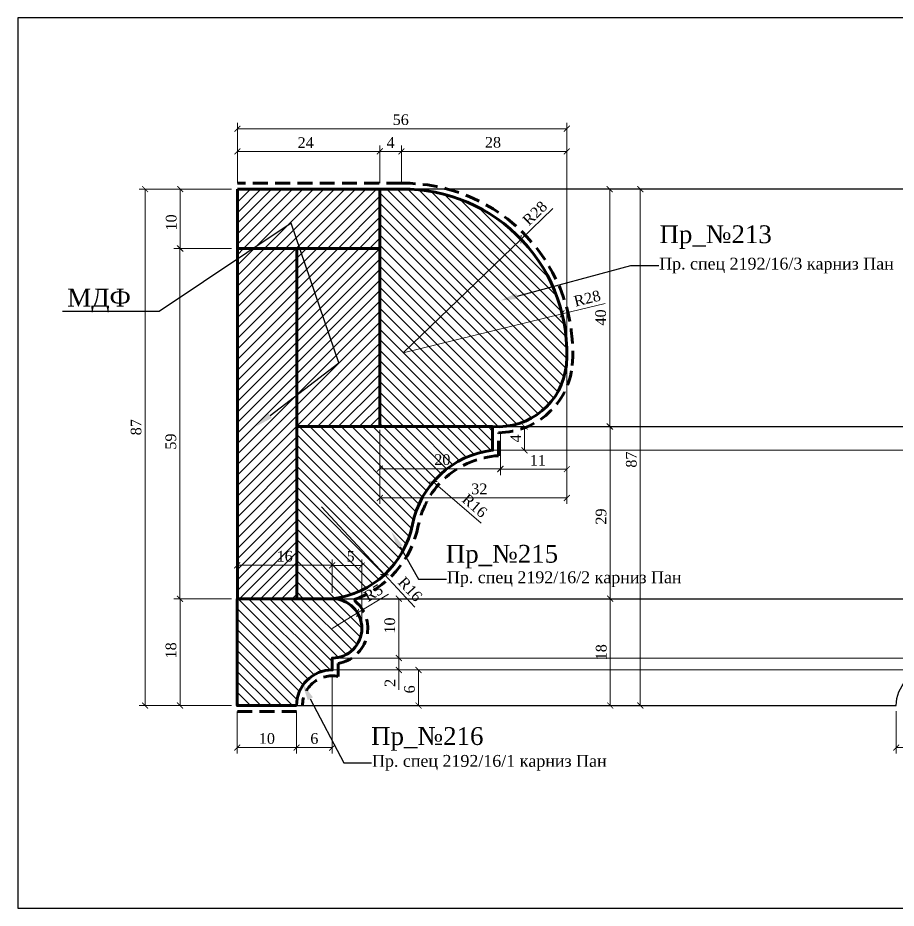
# Model space of a CAD drawing. Header units: millimetres. Extents: x 309027 to 309252, y -96089 to -95939.
# Drawn here: x 309027 to 309175, y -96089.1 to -95939.1 of the extents above; entities that cross this region are included whole.
import ezdxf
from ezdxf import colors
from ezdxf.entities.mleader import LeaderData, LeaderLine
from ezdxf.math import Vec2, Vec3

# ---------------------------------------------------------------- set-up
doc = ezdxf.new("R2010")
doc.units = ezdxf.units.MM
doc.header["$MEASUREMENT"] = 0
doc.linetypes.add('HIDDEN', pattern=[0.375, 0.25, -0.125])
doc.layers.add('Outside panel', color=7, linetype='Continuous', lineweight=18, true_color=0x7f5e57)
doc.layers.add('линия 15', color=7, linetype='Continuous', lineweight=15)
doc.layers.add('линия 50', color=1, linetype='Continuous', lineweight=140)
doc.layers.add('размеры в модели', color=7, linetype='Continuous')
doc.styles.add('ELECT', font='times.ttf')
doc.styles.get("Standard").update_dxf_attribs({"font": 'times.ttf'})
doc.dimstyles.new('M_1', dxfattribs={"dimtxt": 1.8, "dimasz": 1, "dimexe": 1, "dimexo": 1, "dimgap": 0.6, "dimtad": 1, "dimdec": 0, "dimdsep": 46, "dimtxsty": 'Standard', "dimblk": 'ARCHTICK', "dimcen": -5, "dimclrd": 7, "dimclre": 7, "dimclrt": 7, "dimadec": 0, "dimazin": 0, "dimtfac": 1, "dimtdec": 0, "dimtmove": 0, "dimatfit": 3, "dimfxl": 1, "dimtolj": 1, "dimtzin": 0, "dimlwd": 5, "dimlwe": 5, "dimarcsym": 0})
pattern_1 = [(45, (-330.2167, -140.9714), (-0.8838834765, 0.8838834765), [])]

# ---------------------------------------------------------------- blocks, each defined once
blk = doc.blocks.new('_ArchTick')
at = {"color": 0, "linetype": 'ByBlock', "const_width": 0.15}
blk.add_lwpolyline([(-0.5, -0.5), (0.5, 0.5)], dxfattribs=at)
blk = doc.blocks.new('*D29')
at = {"color": 7, "lineweight": 5, "ltscale": 1000, "transparency": 16777216}
for p, q in [((309220.53, -95996.54), (309220.53, -96063.06)), ((309175, -96055.9), (309175, -96063.06)), ((309175, -96062.06), (309220.53, -96062.06))]:
    blk.add_line(p, q, dxfattribs=at)
at = {"layer": 'Defpoints', "color": 0, "ltscale": 1000, "transparency": 16777216}
for p in [(309220.53, -95995.54), (309175, -96054.9), (309220.53, -96062.06)]:
    blk.add_point(p, dxfattribs=at)
at = {"color": 7, "lineweight": 5, "ltscale": 1000, "transparency": 16777216, "rotation": 180}
blk.add_blockref('_ArchTick', (309175, -96062.06), dxfattribs=at)
at = {"color": 7, "lineweight": 5, "ltscale": 1000, "transparency": 16777216}
blk.add_blockref('_ArchTick', (309220.53, -96062.06), dxfattribs=at)
at = {"color": 7, "ltscale": 1000, "transparency": 16777216, "insert": (309197.77, -96060.54), "char_height": 1.8, "attachment_point": 5}
blk.add_mtext('\\A1;46', dxfattribs=at)
blk = doc.blocks.new('*D28')
at = {"layer": 'Defpoints', "color": 0, "ltscale": 1000, "transparency": 16777216}
for p in [(309064.02, -95967.98), (309048.48, -96054.98), (309064.02, -96054.98)]:
    blk.add_point(p, dxfattribs=at)
at = {"layer": 'линия 15', "color": 7, "lineweight": 5, "ltscale": 1000, "transparency": 16777216}
for p, q in [((309063.02, -95967.98), (309047.48, -95967.98)), ((309048.48, -95967.98), (309048.48, -96054.98)), ((309063.02, -96054.98), (309047.48, -96054.98))]:
    blk.add_line(p, q, dxfattribs=at)
for p, rotation in [((309048.48, -95967.98), 90), ((309048.48, -96054.98), 270)]:
    blk.add_blockref('_ArchTick', p, dxfattribs=dict(at, rotation=rotation))
at = {"layer": 'линия 15', "color": 7, "ltscale": 1000, "transparency": 16777216, "insert": (309046.96, -96008.09), "char_height": 1.8, "attachment_point": 5, "rotation": 90}
blk.add_mtext('\\A1;87', dxfattribs=at)
blk = doc.blocks.new('*D27')
at = {"layer": 'Defpoints', "color": 0, "ltscale": 1000, "transparency": 16777216}
for p in [(309088.02, -95967.98), (309074.03, -96054.98), (309131.9, -96054.98)]:
    blk.add_point(p, dxfattribs=at)
at = {"layer": 'линия 15', "color": 7, "lineweight": 5, "ltscale": 1000, "transparency": 16777216}
for p, q in [((309089.02, -95967.98), (309132.9, -95967.98)), ((309131.9, -95967.98), (309131.9, -96054.98)), ((309075.03, -96054.98), (309132.9, -96054.98))]:
    blk.add_line(p, q, dxfattribs=at)
for p, rotation in [((309131.9, -95967.98), 90), ((309131.9, -96054.98), 270)]:
    blk.add_blockref('_ArchTick', p, dxfattribs=dict(at, rotation=rotation))
at = {"layer": 'линия 15', "color": 7, "ltscale": 1000, "transparency": 16777216, "insert": (309130.39, -96013.54), "char_height": 1.8, "attachment_point": 5, "rotation": 90}
blk.add_mtext('\\A1;87', dxfattribs=at)
blk = doc.blocks.new('*D26')
at = {"layer": 'Defpoints', "color": 0, "ltscale": 1000, "transparency": 16777216}
for p in [(309119.52, -95957.81), (309064.02, -95967.98), (309119.52, -95995.54)]:
    blk.add_point(p, dxfattribs=at)
at = {"layer": 'линия 15', "color": 7, "lineweight": 5, "ltscale": 1000, "transparency": 16777216}
for p, q in [((309064.02, -95966.98), (309064.02, -95956.81)), ((309064.02, -95957.81), (309119.52, -95957.81)), ((309119.52, -95994.54), (309119.52, -95956.81))]:
    blk.add_line(p, q, dxfattribs=at)
at = {"layer": 'линия 15', "color": 7, "lineweight": 5, "ltscale": 1000, "transparency": 16777216, "rotation": 180}
blk.add_blockref('_ArchTick', (309064.02, -95957.81), dxfattribs=at)
at = {"layer": 'линия 15', "color": 7, "lineweight": 5, "ltscale": 1000, "transparency": 16777216}
blk.add_blockref('_ArchTick', (309119.52, -95957.81), dxfattribs=at)
at = {"layer": 'линия 15', "color": 7, "ltscale": 1000, "transparency": 16777216, "insert": (309091.54, -95956.29), "char_height": 1.8, "attachment_point": 5}
blk.add_mtext('\\A1;56', dxfattribs=at)
blk = doc.blocks.new('*D25')
at = {"layer": 'Defpoints', "color": 0, "ltscale": 1000, "transparency": 16777216}
for p in [(309088.02, -95967.98), (309107.02, -96007.98), (309126.74, -96007.98)]:
    blk.add_point(p, dxfattribs=at)
at = {"layer": 'размеры в модели', "color": 7, "lineweight": 5, "ltscale": 1000, "transparency": 16777216}
for p, q in [((309089.02, -95967.98), (309127.74, -95967.98)), ((309126.74, -95967.98), (309126.74, -96007.98)), ((309108.02, -96007.98), (309127.74, -96007.98))]:
    blk.add_line(p, q, dxfattribs=at)
for p, rotation in [((309126.74, -95967.98), 90), ((309126.74, -96007.98), 270)]:
    blk.add_blockref('_ArchTick', p, dxfattribs=dict(at, rotation=rotation))
at = {"layer": 'размеры в модели', "color": 7, "ltscale": 1000, "transparency": 16777216, "insert": (309125.23, -95989.6), "char_height": 1.8, "attachment_point": 5, "rotation": 90}
blk.add_mtext('\\A1;40', dxfattribs=at)
blk = doc.blocks.new('*D24')
at = {"layer": 'Defpoints', "color": 0, "ltscale": 1000, "transparency": 16777216}
for p in [(309080.02, -96036.98), (309074.03, -96054.98), (309126.83, -96054.98)]:
    blk.add_point(p, dxfattribs=at)
at = {"layer": 'размеры в модели', "color": 7, "lineweight": 5, "ltscale": 1000, "transparency": 16777216}
for p, q in [((309081.02, -96036.98), (309127.83, -96036.98)), ((309126.83, -96036.98), (309126.83, -96054.98)), ((309075.03, -96054.98), (309127.83, -96054.98))]:
    blk.add_line(p, q, dxfattribs=at)
for p, rotation in [((309126.83, -96036.98), 90), ((309126.83, -96054.98), 270)]:
    blk.add_blockref('_ArchTick', p, dxfattribs=dict(at, rotation=rotation))
at = {"layer": 'размеры в модели', "color": 7, "ltscale": 1000, "transparency": 16777216, "insert": (309125.32, -96046), "char_height": 1.8, "attachment_point": 5, "rotation": 90}
blk.add_mtext('\\A1;18', dxfattribs=at)
blk = doc.blocks.new('*D23')
at = {"layer": 'Defpoints', "color": 0, "ltscale": 1000, "transparency": 16777216}
for p in [(309107.02, -96007.98), (309080.02, -96036.98), (309126.81, -96036.98)]:
    blk.add_point(p, dxfattribs=at)
at = {"layer": 'размеры в модели', "color": 7, "lineweight": 5, "ltscale": 1000, "transparency": 16777216}
for p, q in [((309108.02, -96007.98), (309127.81, -96007.98)), ((309126.81, -96007.98), (309126.81, -96036.98)), ((309081.02, -96036.98), (309127.81, -96036.98))]:
    blk.add_line(p, q, dxfattribs=at)
for p, rotation in [((309126.81, -96007.98), 90), ((309126.81, -96036.98), 270)]:
    blk.add_blockref('_ArchTick', p, dxfattribs=dict(at, rotation=rotation))
at = {"layer": 'размеры в модели', "color": 7, "ltscale": 1000, "transparency": 16777216, "insert": (309125.29, -96023.14), "char_height": 1.8, "attachment_point": 5, "rotation": 90}
blk.add_mtext('\\A1;29', dxfattribs=at)
blk = doc.blocks.new('*D22')
at = {"layer": 'Defpoints', "color": 0, "ltscale": 1000, "transparency": 16777216}
for p in [(309078.2, -96021.48), (309088.81, -96032.93)]:
    blk.add_point(p, dxfattribs=at)
at = {"layer": 'размеры в модели', "color": 7, "lineweight": 5, "ltscale": 1000, "transparency": 16777216}
for p in [(309078.2, -96021.48), (309093.89, -96038.42)]:
    blk.add_line(p, (309088.81, -96032.93), dxfattribs=at)
at = {"layer": 'размеры в модели', "color": 7, "lineweight": 5, "ltscale": 1000, "transparency": 16777216, "rotation": 132.7974018384636}
blk.add_blockref('_ArchTick', (309088.81, -96032.93), dxfattribs=at)
at = {"layer": 'размеры в модели', "color": 7, "ltscale": 1000, "transparency": 16777216, "insert": (309093.14, -96035.38), "char_height": 1.8, "attachment_point": 5, "rotation": 312.7974}
blk.add_mtext('\\A1;R16', dxfattribs=at)
blk = doc.blocks.new('*D21')
at = {"layer": 'Defpoints', "color": 0, "ltscale": 1000, "transparency": 16777216}
for p in [(309097.01, -96017.29), (309108.83, -96027.48)]:
    blk.add_point(p, dxfattribs=at)
at = {"layer": 'размеры в модели', "color": 7, "lineweight": 5, "ltscale": 1000, "transparency": 16777216}
blk.add_line((309105.09, -96024.25), (309097.01, -96017.29), dxfattribs=at)
at = {"layer": 'размеры в модели', "color": 7, "lineweight": 5, "ltscale": 1000, "transparency": 16777216, "rotation": 139.2594518220085}
blk.add_blockref('_ArchTick', (309097.01, -96017.29), dxfattribs=at)
at = {"layer": 'размеры в модели', "color": 7, "ltscale": 1000, "transparency": 16777216, "insert": (309104, -96021.31), "char_height": 1.8, "attachment_point": 5, "rotation": 319.2595}
blk.add_mtext('\\A1;R16', dxfattribs=at)
blk = doc.blocks.new('*D20')
at = {"layer": 'Defpoints', "color": 0, "ltscale": 1000, "transparency": 16777216}
for p in [(309107.02, -96007.98), (309107.02, -96011.98), (309112.4, -96011.98)]:
    blk.add_point(p, dxfattribs=at)
at = {"layer": 'размеры в модели', "color": 7, "lineweight": 5, "ltscale": 1000, "transparency": 16777216}
for p, q in [((309108.02, -96007.98), (309113.4, -96007.98)), ((309112.4, -96007.98), (309112.4, -96011.98)), ((309108.02, -96011.98), (309113.4, -96011.98))]:
    blk.add_line(p, q, dxfattribs=at)
for p, rotation in [((309112.4, -96007.98), 90), ((309112.4, -96011.98), 270)]:
    blk.add_blockref('_ArchTick', p, dxfattribs=dict(at, rotation=rotation))
at = {"layer": 'размеры в модели', "color": 7, "ltscale": 1000, "transparency": 16777216, "insert": (309110.9, -96009.98), "char_height": 1.8, "attachment_point": 5, "rotation": 90}
blk.add_mtext('\\A1;4', dxfattribs=at)
blk = doc.blocks.new('*D19')
at = {"layer": 'Defpoints', "color": 0, "ltscale": 1000, "transparency": 16777216}
for p in [(309084.99, -96031.38), (309079.99, -96036.98), (309084.99, -96041.98)]:
    blk.add_point(p, dxfattribs=at)
at = {"layer": 'размеры в модели', "color": 7, "lineweight": 5, "ltscale": 1000, "transparency": 16777216}
for p, q in [((309079.99, -96035.98), (309079.99, -96030.38)), ((309079.99, -96031.38), (309084.99, -96031.38)), ((309084.99, -96040.98), (309084.99, -96030.38))]:
    blk.add_line(p, q, dxfattribs=at)
at = {"layer": 'размеры в модели', "color": 7, "lineweight": 5, "ltscale": 1000, "transparency": 16777216, "rotation": 180}
blk.add_blockref('_ArchTick', (309079.99, -96031.38), dxfattribs=at)
at = {"layer": 'размеры в модели', "color": 7, "lineweight": 5, "ltscale": 1000, "transparency": 16777216}
blk.add_blockref('_ArchTick', (309084.99, -96031.38), dxfattribs=at)
at = {"layer": 'размеры в модели', "color": 7, "ltscale": 1000, "transparency": 16777216, "insert": (309083.09, -96029.86), "char_height": 1.8, "attachment_point": 5}
blk.add_mtext('\\A1;5', dxfattribs=at)
blk = doc.blocks.new('*D18')
at = {"layer": 'Defpoints', "color": 0, "ltscale": 1000, "transparency": 16777216}
for p in [(309079.99, -96048.98), (309094.54, -96048.98), (309073.99, -96054.98)]:
    blk.add_point(p, dxfattribs=at)
at = {"layer": 'размеры в модели', "color": 7, "lineweight": 5, "ltscale": 1000, "transparency": 16777216}
for p, q in [((309080.99, -96048.98), (309095.54, -96048.98)), ((309094.54, -96054.98), (309094.54, -96048.98)), ((309074.99, -96054.98), (309095.54, -96054.98))]:
    blk.add_line(p, q, dxfattribs=at)
for p, rotation in [((309094.54, -96048.98), 90), ((309094.54, -96054.98), 270)]:
    blk.add_blockref('_ArchTick', p, dxfattribs=dict(at, rotation=rotation))
at = {"layer": 'размеры в модели', "color": 7, "ltscale": 1000, "transparency": 16777216, "insert": (309093.03, -96052.25), "char_height": 1.8, "attachment_point": 5, "rotation": 90}
blk.add_mtext('\\A1;6', dxfattribs=at)
blk = doc.blocks.new('*D17')
at = {"layer": 'Defpoints', "color": 0, "ltscale": 1000, "transparency": 16777216}
for p in [(309079.99, -96036.98), (309091.22, -96036.98), (309079.99, -96046.98)]:
    blk.add_point(p, dxfattribs=at)
at = {"layer": 'размеры в модели', "color": 7, "lineweight": 5, "ltscale": 1000, "transparency": 16777216}
for p, q in [((309080.99, -96036.98), (309092.22, -96036.98)), ((309091.22, -96046.98), (309091.22, -96036.98)), ((309080.99, -96046.98), (309092.22, -96046.98))]:
    blk.add_line(p, q, dxfattribs=at)
for p, rotation in [((309091.22, -96036.98), 90), ((309091.22, -96046.98), 270)]:
    blk.add_blockref('_ArchTick', p, dxfattribs=dict(at, rotation=rotation))
at = {"layer": 'размеры в модели', "color": 7, "ltscale": 1000, "transparency": 16777216, "insert": (309089.7, -96041.5), "char_height": 1.8, "attachment_point": 5, "rotation": 90}
blk.add_mtext('\\A1;10', dxfattribs=at)
blk = doc.blocks.new('*D16')
at = {"layer": 'Defpoints', "color": 0, "ltscale": 1000, "transparency": 16777216}
for p in [(309079.99, -96048.98), (309073.99, -96054.98), (309073.99, -96062.06)]:
    blk.add_point(p, dxfattribs=at)
at = {"layer": 'размеры в модели', "color": 7, "lineweight": 5, "ltscale": 1000, "transparency": 16777216}
for p, q in [((309079.99, -96049.98), (309079.99, -96063.06)), ((309073.99, -96055.98), (309073.99, -96063.06)), ((309079.99, -96062.06), (309073.99, -96062.06))]:
    blk.add_line(p, q, dxfattribs=at)
at = {"layer": 'размеры в модели', "color": 7, "lineweight": 5, "ltscale": 1000, "transparency": 16777216, "rotation": 180}
blk.add_blockref('_ArchTick', (309073.99, -96062.06), dxfattribs=at)
at = {"layer": 'размеры в модели', "color": 7, "lineweight": 5, "ltscale": 1000, "transparency": 16777216}
blk.add_blockref('_ArchTick', (309079.99, -96062.06), dxfattribs=at)
at = {"layer": 'размеры в модели', "color": 7, "ltscale": 1000, "transparency": 16777216, "insert": (309076.99, -96060.54), "char_height": 1.8, "attachment_point": 5}
blk.add_mtext('\\A1;6', dxfattribs=at)
blk = doc.blocks.new('*D15')
at = {"layer": 'Defpoints', "color": 0, "ltscale": 1000, "transparency": 16777216}
for p in [(309079.99, -96046.98), (309079.99, -96048.98), (309091.22, -96048.98)]:
    blk.add_point(p, dxfattribs=at)
at = {"layer": 'размеры в модели', "color": 7, "lineweight": 5, "ltscale": 1000, "transparency": 16777216}
for p, q in [((309080.99, -96046.98), (309092.22, -96046.98)), ((309091.22, -96046.98), (309091.22, -96048.98)), ((309080.99, -96048.98), (309092.22, -96048.98)), ((309091.22, -96048.98), (309091.22, -96052.34))]:
    blk.add_line(p, q, dxfattribs=at)
for p, rotation in [((309091.22, -96046.98), 90), ((309091.22, -96048.98), 270)]:
    blk.add_blockref('_ArchTick', p, dxfattribs=dict(at, rotation=rotation))
at = {"layer": 'размеры в модели', "color": 7, "ltscale": 1000, "transparency": 16777216, "insert": (309089.72, -96051.16), "char_height": 1.8, "attachment_point": 5, "rotation": 90}
blk.add_mtext('\\A1;2', dxfattribs=at)
blk = doc.blocks.new('*D14')
at = {"layer": 'Defpoints', "color": 0, "ltscale": 1000, "transparency": 16777216}
for p in [(309084.27, -96039.38), (309079.99, -96041.98)]:
    blk.add_point(p, dxfattribs=at)
at = {"layer": 'размеры в модели', "color": 7, "lineweight": 5, "ltscale": 1000, "transparency": 16777216}
for p in [(309089.46, -96036.22), (309079.99, -96041.98)]:
    blk.add_line(p, (309084.27, -96039.38), dxfattribs=at)
at = {"layer": 'размеры в модели', "color": 7, "lineweight": 5, "ltscale": 1000, "transparency": 16777216, "rotation": 211.2868733974969}
blk.add_blockref('_ArchTick', (309084.27, -96039.38), dxfattribs=at)
at = {"layer": 'размеры в модели', "color": 7, "ltscale": 1000, "transparency": 16777216, "insert": (309086.93, -96035.99), "char_height": 1.8, "attachment_point": 5, "rotation": 31.2869}
blk.add_mtext('\\A1;R5', dxfattribs=at)
blk = doc.blocks.new('*D13')
at = {"layer": 'Defpoints', "color": 0, "ltscale": 1000, "transparency": 16777216}
for p in [(309063.99, -96031.35), (309063.99, -96036.98), (309079.99, -96036.98)]:
    blk.add_point(p, dxfattribs=at)
at = {"layer": 'размеры в модели', "color": 7, "lineweight": 5, "ltscale": 1000, "transparency": 16777216}
for p, q in [((309063.99, -96035.98), (309063.99, -96030.35)), ((309079.99, -96031.35), (309063.99, -96031.35)), ((309079.99, -96035.98), (309079.99, -96030.35))]:
    blk.add_line(p, q, dxfattribs=at)
at = {"layer": 'размеры в модели', "color": 7, "lineweight": 5, "ltscale": 1000, "transparency": 16777216, "rotation": 180}
blk.add_blockref('_ArchTick', (309063.99, -96031.35), dxfattribs=at)
at = {"layer": 'размеры в модели', "color": 7, "lineweight": 5, "ltscale": 1000, "transparency": 16777216}
blk.add_blockref('_ArchTick', (309079.99, -96031.35), dxfattribs=at)
at = {"layer": 'размеры в модели', "color": 7, "ltscale": 1000, "transparency": 16777216, "insert": (309071.99, -96029.84), "char_height": 1.8, "attachment_point": 5}
blk.add_mtext('\\A1;16', dxfattribs=at)
blk = doc.blocks.new('*D12')
at = {"layer": 'Defpoints', "color": 0, "ltscale": 1000, "transparency": 16777216}
for p in [(309063.99, -96054.98), (309073.99, -96054.98), (309063.99, -96062.06)]:
    blk.add_point(p, dxfattribs=at)
at = {"layer": 'размеры в модели', "color": 7, "lineweight": 5, "ltscale": 1000, "transparency": 16777216}
for p, q in [((309063.99, -96055.98), (309063.99, -96063.06)), ((309073.99, -96055.98), (309073.99, -96063.06)), ((309073.99, -96062.06), (309063.99, -96062.06))]:
    blk.add_line(p, q, dxfattribs=at)
at = {"layer": 'размеры в модели', "color": 7, "lineweight": 5, "ltscale": 1000, "transparency": 16777216, "rotation": 180}
blk.add_blockref('_ArchTick', (309063.99, -96062.06), dxfattribs=at)
at = {"layer": 'размеры в модели', "color": 7, "lineweight": 5, "ltscale": 1000, "transparency": 16777216}
blk.add_blockref('_ArchTick', (309073.99, -96062.06), dxfattribs=at)
at = {"layer": 'размеры в модели', "color": 7, "ltscale": 1000, "transparency": 16777216, "insert": (309068.99, -96060.54), "char_height": 1.8, "attachment_point": 5}
blk.add_mtext('\\A1;10', dxfattribs=at)
blk = doc.blocks.new('*D11')
at = {"layer": 'Defpoints', "color": 0, "ltscale": 1000, "transparency": 16777216}
for p in [(309064.02, -96036.98), (309054.36, -96054.98), (309063.99, -96054.98)]:
    blk.add_point(p, dxfattribs=at)
at = {"layer": 'размеры в модели', "color": 7, "lineweight": 5, "ltscale": 1000, "transparency": 16777216}
for p, q in [((309063.02, -96036.98), (309053.36, -96036.98)), ((309054.36, -96036.98), (309054.36, -96054.98)), ((309062.99, -96054.98), (309053.36, -96054.98))]:
    blk.add_line(p, q, dxfattribs=at)
for p, rotation in [((309054.36, -96036.98), 90), ((309054.36, -96054.98), 270)]:
    blk.add_blockref('_ArchTick', p, dxfattribs=dict(at, rotation=rotation))
at = {"layer": 'размеры в модели', "color": 7, "ltscale": 1000, "transparency": 16777216, "insert": (309052.84, -96045.69), "char_height": 1.8, "attachment_point": 5, "rotation": 90}
blk.add_mtext('\\A1;18', dxfattribs=at)
blk = doc.blocks.new('*D10')
at = {"layer": 'Defpoints', "color": 0, "ltscale": 1000, "transparency": 16777216}
for p in [(309064.02, -95977.98), (309054.34, -96036.98), (309064.02, -96036.98)]:
    blk.add_point(p, dxfattribs=at)
at = {"layer": 'размеры в модели', "color": 7, "lineweight": 5, "ltscale": 1000, "transparency": 16777216}
for p, q in [((309063.02, -95977.98), (309053.34, -95977.98)), ((309054.34, -95977.98), (309054.34, -96036.98)), ((309063.02, -96036.98), (309053.34, -96036.98))]:
    blk.add_line(p, q, dxfattribs=at)
for p, rotation in [((309054.34, -95977.98), 90), ((309054.34, -96036.98), 270)]:
    blk.add_blockref('_ArchTick', p, dxfattribs=dict(at, rotation=rotation))
at = {"layer": 'размеры в модели', "color": 7, "ltscale": 1000, "transparency": 16777216, "insert": (309052.82, -96010.51), "char_height": 1.8, "attachment_point": 5, "rotation": 90}
blk.add_mtext('\\A1;59', dxfattribs=at)
blk = doc.blocks.new('*D9')
at = {"layer": 'Defpoints', "color": 0, "ltscale": 1000, "transparency": 16777216}
for p in [(309064.02, -95967.98), (309054.4, -95977.98), (309064.02, -95977.98)]:
    blk.add_point(p, dxfattribs=at)
at = {"layer": 'размеры в модели', "color": 7, "lineweight": 5, "ltscale": 1000, "transparency": 16777216}
for p, q in [((309063.02, -95967.98), (309053.4, -95967.98)), ((309054.4, -95967.98), (309054.4, -95977.98)), ((309063.02, -95977.98), (309053.4, -95977.98))]:
    blk.add_line(p, q, dxfattribs=at)
for p, rotation in [((309054.4, -95967.98), 90), ((309054.4, -95977.98), 270)]:
    blk.add_blockref('_ArchTick', p, dxfattribs=dict(at, rotation=rotation))
at = {"layer": 'размеры в модели', "color": 7, "ltscale": 1000, "transparency": 16777216, "insert": (309052.88, -95973.59), "char_height": 1.8, "attachment_point": 5, "rotation": 90}
blk.add_mtext('\\A1;10', dxfattribs=at)
blk = doc.blocks.new('*D8')
at = {"layer": 'Defpoints', "color": 0, "ltscale": 1000, "transparency": 16777216}
for p in [(309088.02, -95961.63), (309064.02, -95967.98), (309088.02, -95967.98)]:
    blk.add_point(p, dxfattribs=at)
at = {"layer": 'размеры в модели', "color": 7, "lineweight": 5, "ltscale": 1000, "transparency": 16777216}
for p, q in [((309064.02, -95966.98), (309064.02, -95960.63)), ((309088.02, -95966.98), (309088.02, -95960.63)), ((309064.02, -95961.63), (309088.02, -95961.63))]:
    blk.add_line(p, q, dxfattribs=at)
at = {"layer": 'размеры в модели', "color": 7, "lineweight": 5, "ltscale": 1000, "transparency": 16777216, "rotation": 180}
blk.add_blockref('_ArchTick', (309064.02, -95961.63), dxfattribs=at)
at = {"layer": 'размеры в модели', "color": 7, "lineweight": 5, "ltscale": 1000, "transparency": 16777216}
blk.add_blockref('_ArchTick', (309088.02, -95961.63), dxfattribs=at)
at = {"layer": 'размеры в модели', "color": 7, "ltscale": 1000, "transparency": 16777216, "insert": (309075.53, -95960.13), "char_height": 1.8, "attachment_point": 5}
blk.add_mtext('\\A1;24', dxfattribs=at)
blk = doc.blocks.new('*D7')
at = {"layer": 'Defpoints', "color": 0, "ltscale": 1000, "transparency": 16777216}
for p in [(309119.51, -95961.63), (309091.66, -95966.91), (309119.51, -95996.21)]:
    blk.add_point(p, dxfattribs=at)
at = {"layer": 'размеры в модели', "color": 7, "lineweight": 5, "ltscale": 1000, "transparency": 16777216}
for p, q in [((309091.66, -95965.91), (309091.66, -95960.63)), ((309119.51, -95995.21), (309119.51, -95960.63)), ((309091.66, -95961.63), (309119.51, -95961.63))]:
    blk.add_line(p, q, dxfattribs=at)
at = {"layer": 'размеры в модели', "color": 7, "lineweight": 5, "ltscale": 1000, "transparency": 16777216, "rotation": 180}
blk.add_blockref('_ArchTick', (309091.66, -95961.63), dxfattribs=at)
at = {"layer": 'размеры в модели', "color": 7, "lineweight": 5, "ltscale": 1000, "transparency": 16777216}
blk.add_blockref('_ArchTick', (309119.51, -95961.63), dxfattribs=at)
at = {"layer": 'размеры в модели', "color": 7, "ltscale": 1000, "transparency": 16777216, "insert": (309107.08, -95960.11), "char_height": 1.8, "attachment_point": 5}
blk.add_mtext('\\A1;28', dxfattribs=at)
blk = doc.blocks.new('*D6')
at = {"layer": 'Defpoints', "color": 0, "ltscale": 1000, "transparency": 16777216}
for p in [(309119.52, -95996.02), (309108.33, -96009), (309119.52, -96015.16)]:
    blk.add_point(p, dxfattribs=at)
at = {"layer": 'размеры в модели', "color": 7, "lineweight": 5, "ltscale": 1000, "transparency": 16777216}
for p, q in [((309119.52, -95997.02), (309119.52, -96016.16)), ((309108.33, -96010), (309108.33, -96016.16)), ((309108.33, -96015.16), (309119.52, -96015.16))]:
    blk.add_line(p, q, dxfattribs=at)
at = {"layer": 'размеры в модели', "color": 7, "lineweight": 5, "ltscale": 1000, "transparency": 16777216, "rotation": 180}
blk.add_blockref('_ArchTick', (309108.33, -96015.16), dxfattribs=at)
at = {"layer": 'размеры в модели', "color": 7, "lineweight": 5, "ltscale": 1000, "transparency": 16777216}
blk.add_blockref('_ArchTick', (309119.52, -96015.16), dxfattribs=at)
at = {"layer": 'размеры в модели', "color": 7, "ltscale": 1000, "transparency": 16777216, "insert": (309114.64, -96013.66), "char_height": 1.8, "attachment_point": 5}
blk.add_mtext('\\A1;11', dxfattribs=at)
blk = doc.blocks.new('*D5')
at = {"layer": 'Defpoints', "color": 0, "ltscale": 1000, "transparency": 16777216}
for p in [(309118.73, -95988.99), (309091.96, -95995.54)]:
    blk.add_point(p, dxfattribs=at)
at = {"layer": 'размеры в модели', "color": 7, "lineweight": 5, "ltscale": 1000, "transparency": 16777216}
for p in [(309125.95, -95987.22), (309091.96, -95995.54)]:
    blk.add_line(p, (309118.73, -95988.99), dxfattribs=at)
at = {"layer": 'размеры в модели', "color": 7, "lineweight": 5, "ltscale": 1000, "transparency": 16777216, "rotation": 193.7505997390975}
blk.add_blockref('_ArchTick', (309118.73, -95988.99), dxfattribs=at)
at = {"layer": 'размеры в модели', "color": 7, "ltscale": 1000, "transparency": 16777216, "insert": (309122.95, -95986.39), "char_height": 1.8, "attachment_point": 5, "rotation": 13.7506}
blk.add_mtext('\\A1;R28', dxfattribs=at)
blk = doc.blocks.new('*D4')
at = {"layer": 'Defpoints', "color": 0, "ltscale": 1000, "transparency": 16777216}
for p in [(309111.8, -95976.4), (309091.96, -95995.54)]:
    blk.add_point(p, dxfattribs=at)
at = {"layer": 'размеры в модели', "color": 7, "lineweight": 5, "ltscale": 1000, "transparency": 16777216}
for p in [(309117.15, -95971.24), (309091.96, -95995.54)]:
    blk.add_line(p, (309111.8, -95976.4), dxfattribs=at)
at = {"layer": 'размеры в модели', "color": 7, "lineweight": 5, "ltscale": 1000, "transparency": 16777216, "rotation": 223.9664588538588}
blk.add_blockref('_ArchTick', (309111.8, -95976.4), dxfattribs=at)
at = {"layer": 'размеры в модели', "color": 7, "ltscale": 1000, "transparency": 16777216, "insert": (309114.14, -95972.04), "char_height": 1.8, "attachment_point": 5, "rotation": 43.9665}
blk.add_mtext('\\A1;R28', dxfattribs=at)
blk = doc.blocks.new('*D3')
at = {"layer": 'Defpoints', "color": 0, "ltscale": 1000, "transparency": 16777216}
for p in [(309088.02, -96007.98), (309108.33, -96008), (309088.02, -96015.09)]:
    blk.add_point(p, dxfattribs=at)
at = {"layer": 'размеры в модели', "color": 7, "lineweight": 5, "ltscale": 1000, "transparency": 16777216}
for p, q in [((309088.02, -96008.98), (309088.02, -96016.09)), ((309108.33, -96009), (309108.33, -96016.09)), ((309108.33, -96015.09), (309088.02, -96015.09))]:
    blk.add_line(p, q, dxfattribs=at)
at = {"layer": 'размеры в модели', "color": 7, "lineweight": 5, "ltscale": 1000, "transparency": 16777216, "rotation": 180}
blk.add_blockref('_ArchTick', (309088.02, -96015.09), dxfattribs=at)
at = {"layer": 'размеры в модели', "color": 7, "lineweight": 5, "ltscale": 1000, "transparency": 16777216}
blk.add_blockref('_ArchTick', (309108.33, -96015.09), dxfattribs=at)
at = {"layer": 'размеры в модели', "color": 7, "ltscale": 1000, "transparency": 16777216, "insert": (309098.55, -96013.57), "char_height": 1.8, "attachment_point": 5}
blk.add_mtext('\\A1;20', dxfattribs=at)
blk = doc.blocks.new('*D2')
at = {"layer": 'Defpoints', "color": 0, "ltscale": 1000, "transparency": 16777216}
for p in [(309091.66, -95961.63), (309088.02, -95967.98), (309091.66, -95967.98)]:
    blk.add_point(p, dxfattribs=at)
at = {"layer": 'размеры в модели', "color": 7, "lineweight": 5, "ltscale": 1000, "transparency": 16777216}
for p, q in [((309088.02, -95966.98), (309088.02, -95960.63)), ((309091.66, -95966.98), (309091.66, -95960.63)), ((309088.02, -95961.63), (309091.66, -95961.63))]:
    blk.add_line(p, q, dxfattribs=at)
at = {"layer": 'размеры в модели', "color": 7, "lineweight": 5, "ltscale": 1000, "transparency": 16777216, "rotation": 180}
blk.add_blockref('_ArchTick', (309088.02, -95961.63), dxfattribs=at)
at = {"layer": 'размеры в модели', "color": 7, "lineweight": 5, "ltscale": 1000, "transparency": 16777216}
blk.add_blockref('_ArchTick', (309091.66, -95961.63), dxfattribs=at)
at = {"layer": 'размеры в модели', "color": 7, "ltscale": 1000, "transparency": 16777216, "insert": (309089.84, -95960.13), "char_height": 1.8, "attachment_point": 5}
blk.add_mtext('\\A1;4', dxfattribs=at)
blk = doc.blocks.new('*D1')
at = {"layer": 'Defpoints', "color": 0, "ltscale": 1000, "transparency": 16777216}
for p in [(309119.52, -95996.02), (309088.02, -96007.55), (309119.52, -96020.01)]:
    blk.add_point(p, dxfattribs=at)
at = {"layer": 'размеры в модели', "color": 7, "lineweight": 5, "ltscale": 1000, "transparency": 16777216}
for p, q in [((309119.52, -95997.02), (309119.52, -96021.01)), ((309088.02, -96008.55), (309088.02, -96021.01)), ((309088.02, -96020.01), (309119.52, -96020.01))]:
    blk.add_line(p, q, dxfattribs=at)
at = {"layer": 'размеры в модели', "color": 7, "lineweight": 5, "ltscale": 1000, "transparency": 16777216, "rotation": 180}
blk.add_blockref('_ArchTick', (309088.02, -96020.01), dxfattribs=at)
at = {"layer": 'размеры в модели', "color": 7, "lineweight": 5, "ltscale": 1000, "transparency": 16777216}
blk.add_blockref('_ArchTick', (309119.52, -96020.01), dxfattribs=at)
at = {"layer": 'размеры в модели', "color": 7, "ltscale": 1000, "transparency": 16777216, "insert": (309104.78, -96018.49), "char_height": 1.8, "attachment_point": 5}
blk.add_mtext('\\A1;32', dxfattribs=at)

msp = doc.modelspace()

# ---------------------------------------------------------------- hatches: boundary and pattern name
at = {"layer": 'Outside panel', "ltscale": 1000}
h = msp.add_hatch(dxfattribs=at)
h.set_pattern_fill('ANSI31', color=5, scale=10)
h.set_pattern_definition(pattern_1)
h.paths.add_polyline_path([(309088.02, -95967.98), (309064.02, -95967.98), (309064.02, -95977.98), (309088.02, -95977.98)])
h = msp.add_hatch(dxfattribs=at)
h.set_pattern_fill('ANSI31', color=256, scale=10, angle=90)
h.set_pattern_definition([(135, (-2669.095, 3334.7584), (-0.8838834765, -0.8838834765), [])])
h.paths.add_polyline_path([(309091.66, -95967.98), (309088.02, -95967.98), (309088.02, -96007.98), (309107.02, -96007.98, 0.405505), (309119.44, -95997.63, 0.439981)])
h = msp.add_hatch(dxfattribs=at)
h.set_pattern_fill('ANSI31', color=5, scale=10)
h.set_pattern_definition(pattern_1)
h.paths.add_polyline_path([(309074.02, -95977.98), (309064.02, -95977.98), (309064.02, -96036.98), (309074.02, -96036.98)])
h = msp.add_hatch(dxfattribs=at)
h.set_pattern_fill('ANSI31', color=5, scale=10)
h.set_pattern_definition(pattern_1)
h.paths.add_polyline_path([(309088.02, -95977.98), (309074.02, -95977.98), (309074.02, -96007.98), (309088.02, -96007.98)])
h = msp.add_hatch(dxfattribs=at)
h.set_pattern_fill('ANSI31', color=256, scale=10, angle=90)
h.set_pattern_definition([(135, (-2640.2681, 3302.4621), (-0.8838834765, -0.8838834765), [])])
h.paths.add_polyline_path([(309107.02, -96007.98), (309074.02, -96007.98), (309074.02, -96036.98), (309080.02, -96036.98, 0.326114), (309093.52, -96024.48, -0.326111), (309107.02, -96011.98)])
h = msp.add_hatch(dxfattribs=at)
h.set_pattern_fill('ANSI31', color=256, scale=10, angle=90)
h.set_pattern_definition([(135, (-2613.9843, 3279.2862), (-0.8838834765, -0.8838834765), [])])
h.paths.add_polyline_path([(309079.99, -96036.98, -1), (309079.99, -96046.98), (309079.99, -96048.98, 0.414212), (309073.99, -96054.98), (309063.99, -96054.98), (309063.99, -96036.98)])

# ---------------------------------------------------------------- linework, layer by layer
at = {"color": 7}
for p, q in [((309107.02, -96007.98), (309208.03, -96007.98)), ((309079.99, -96036.98), (309181, -96036.98))]:
    msp.add_line(p, q, dxfattribs=at)
at = {"linetype": 'Continuous', "lineweight": 15}
for p, q in [((309107.02, -96011.98), (309208.03, -96011.98)), ((309079.99, -96046.98), (309181, -96046.98)), ((309079.99, -96048.98), (309181, -96048.98))]:
    msp.add_line(p, q, dxfattribs=at)
at = {"color": 6, "ltscale": 1000}
msp.add_lwpolyline([(309027.03, -96089.12), (309252.03, -96089.12), (309252.03, -95939.12), (309027.03, -95939.12)], close=True, dxfattribs=at)
at = {"color": 7}
msp.add_lwpolyline([(309175, -96054.98, -0.414214), (309181, -96048.98), (309181, -96046.98, 0.99924), (309181.01, -96036.98), (309181.03, -96036.98, 0.326115), (309194.53, -96024.48, -0.32611), (309208.03, -96011.98), (309208.03, -96007.98, 0.405505), (309220.45, -95997.63, 0.439981), (309192.66, -95967.98), (309088.02, -95967.98)], format="xyb", dxfattribs=at)
msp.add_lwpolyline([(309074.03, -96054.98), (309175, -96054.98)], dxfattribs=at)
at = {"layer": 'линия 50', "color": 1, "linetype": 'HIDDEN', "ltscale": 10, "true_color": 0xff0909}
msp.add_lwpolyline([(309074.99, -96054.98, -0.474499), (309080.99, -96050.08), (309080.99, -96047.89, 0.658508), (309083.6, -96037.18, 0.267759), (309094.5, -96024.67, -0.342997), (309108.02, -96012.89), (309108.02, -96009.01, 0.381191), (309120.44, -95997.72, 0.440076), (309091.65, -95966.98), (309064.02, -95966.98)], format="xyb", dxfattribs=at)
at = {"layer": 'линия 50', "color": 7}
for points in [[(309073.99, -96054.98, -0.414214), (309079.99, -96048.98), (309079.99, -96046.98, 0.99924), (309080, -96036.98), (309080.02, -96036.98, 0.326115), (309093.52, -96024.48, -0.32611), (309107.02, -96011.98), (309107.02, -96007.98, 0.405505), (309119.44, -95997.63, 0.439981), (309091.66, -95967.98), (309064.02, -95967.98)], [(309107.02, -96007.98), (309107.02, -96011.98, 0.32611), (309093.52, -96024.48, -0.326115), (309080.02, -96036.98), (309074.02, -96036.98), (309074.02, -96007.98), (309107.02, -96007.98)], [(309073.99, -96054.98, -0.414214), (309079.99, -96048.98), (309079.99, -96046.98, 1), (309079.99, -96036.98), (309063.99, -96036.98), (309063.99, -96054.98), (309073.99, -96054.98)]]:
    msp.add_lwpolyline(points, format="xyb", dxfattribs=at)
for points in [[(309064.02, -95967.98), (309088.02, -95967.98), (309088.02, -95977.98), (309064.02, -95977.98)], [(309064.02, -95977.98), (309074.02, -95977.98), (309074.02, -96036.98), (309064.02, -96036.98)], [(309074.02, -95977.98), (309088.02, -95977.98), (309088.02, -96007.98), (309074.02, -96007.98)]]:
    msp.add_lwpolyline(points, close=True, dxfattribs=at)
msp.add_lwpolyline([(309119.44, -95997.63, 0.439981), (309091.66, -95967.98), (309088.02, -95967.98), (309088.02, -96007.98), (309107.02, -96007.98, 0.405505)], format="xyb", close=True, dxfattribs=at)
at = {"layer": 'линия 50', "color": 1, "linetype": 'HIDDEN', "ltscale": 10, "true_color": 0xff0909}
msp.add_lwpolyline([(309064.02, -96055.98), (309073.99, -96055.98)], dxfattribs=at)

# ---------------------------------------------------------------- texts
at = {"color": 5, "ltscale": 1000, "style": 'ELECT'}
for s, p in [('Пр_№213', (309135.13, -95977.08)), ('Пр_№215', (309099.13, -96030.91)), ('Пр_№216', (309086.55, -96061.62))]:
    msp.add_text(s, height=3, dxfattribs=at).set_placement(p)

# ---------------------------------------------------------------- dimensions: what is measured, and where the dimension line sits
at = {"color": 5, "ltscale": 1000}
dim = msp.add_linear_dim(base=(309220.53, -96062.06), p1=(309175, -96054.9), p2=(309220.53, -95995.54), dimstyle='M_1', dxfattribs=at)
dim.commit()
dim.dimension.update_dxf_attribs({"geometry": '*D29', "text_midpoint": (309197.77, -96062.06), "dimtype": 128})
at = {"layer": 'линия 15', "color": 7, "ltscale": 1000}
dim = msp.add_linear_dim(base=(309119.5226, -95957.806), p1=(309064.0183, -95967.9777), p2=(309119.5226, -95995.5361), dimstyle='M_1', dxfattribs=at)
dim.commit()
dim.dimension.update_dxf_attribs({"geometry": '*D26', "text_midpoint": (309091.5375, -95957.806), "dimtype": 128})
for base, p1, p2, picture, middle in [((309048.48, -96054.98), (309064.02, -95967.98), (309064.02, -96054.98), '*D28', (309048.48, -96008.09)), ((309131.9, -96054.98), (309088.02, -95967.98), (309074.03, -96054.98), '*D27', (309131.9, -96013.54))]:
    dim = msp.add_linear_dim(base=base, p1=p1, p2=p2, angle=90, dimstyle='M_1', dxfattribs=at)
    dim.commit()
    dim.dimension.update_dxf_attribs({"geometry": picture, "text_midpoint": middle, "dimtype": 128})
at = {"layer": 'размеры в модели', "color": 5, "ltscale": 1000}
for base, p1, p2, picture, middle in [((309088.02, -95961.63), (309064.02, -95967.98), (309088.02, -95967.98), '*D8', (309075.53, -95961.63)), ((309091.66, -95961.63), (309088.02, -95967.98), (309091.66, -95967.98), '*D2', (309089.84, -95961.63)), ((309119.51, -95961.63), (309091.66, -95966.91), (309119.51, -95996.21), '*D7', (309107.08, -95961.63)), ((309119.51835, -96020.00613), (309088.01825, -96007.55305), (309119.51835, -95996.02296), '*D1', (309104.77634, -96020.00613)), ((309119.52, -96015.16), (309108.33, -96009), (309119.52, -95996.02), '*D6', (309114.64, -96015.16)), ((309088.02, -96015.09), (309108.33, -96008), (309088.02, -96007.98), '*D3', (309098.55, -96015.09)), ((309084.99, -96031.38), (309079.99, -96036.98), (309084.99, -96041.98), '*D19', (309083.09, -96031.38))]:
    dim = msp.add_linear_dim(base=base, p1=p1, p2=p2, dimstyle='M_1', dxfattribs=at)
    dim.commit()
    dim.dimension.update_dxf_attribs({"geometry": picture, "text_midpoint": middle, "dimtype": 128})
for base, p1, p2, picture, middle in [((309054.4, -95977.98), (309064.02, -95967.98), (309064.02, -95977.98), '*D9', (309054.4, -95973.59)), ((309126.74, -96007.98), (309088.02, -95967.98), (309107.02, -96007.98), '*D25', (309126.74, -95989.6)), ((309054.34, -96036.98), (309064.02, -95977.98), (309064.02, -96036.98), '*D10', (309054.34, -96010.51)), ((309126.81, -96036.98), (309107.02, -96007.98), (309080.02, -96036.98), '*D23', (309126.81, -96023.14)), ((309054.36, -96054.98), (309064.02, -96036.98), (309063.99, -96054.98), '*D11', (309054.36, -96045.69)), ((309126.83, -96054.98), (309080.02, -96036.98), (309074.03, -96054.98), '*D24', (309126.83, -96046)), ((309091.22, -96036.98), (309079.99, -96046.98), (309079.99, -96036.98), '*D17', (309091.22, -96041.5)), ((309094.54, -96048.98), (309073.99, -96054.98), (309079.99, -96048.98), '*D18', (309094.54, -96052.25))]:
    dim = msp.add_linear_dim(base=base, p1=p1, p2=p2, angle=90, dimstyle='M_1', dxfattribs=at)
    dim.commit()
    dim.dimension.update_dxf_attribs({"geometry": picture, "text_midpoint": middle, "dimtype": 128})
for center, mpoint, picture, middle in [((309091.96, -95995.54), (309111.8, -95976.4), '*D4', (309114.14, -95972.04)), ((309091.96, -95995.54), (309118.73, -95988.99), '*D5', (309122.95, -95986.39)), ((309078.2, -96021.48), (309088.81, -96032.93), '*D22', (309093.14, -96035.38)), ((309079.99, -96041.98), (309084.27, -96039.38), '*D14', (309086.93, -96035.99))]:
    dim = msp.add_radius_dim(center=center, mpoint=mpoint, dimstyle='M_1', dxfattribs=at)
    dim.commit()
    dim.dimension.update_dxf_attribs({"geometry": picture, "text_midpoint": middle})
for base, p1, p2, picture, middle in [((309112.4, -96011.98), (309107.02, -96007.98), (309107.02, -96011.98), '*D20', (309110.9, -96009.98)), ((309091.22, -96048.98), (309079.99, -96046.98), (309079.99, -96048.98), '*D15', (309089.72, -96051.16))]:
    dim = msp.add_linear_dim(base=base, p1=p1, p2=p2, angle=90, dimstyle='M_1', dxfattribs=at)
    dim.commit()
    dim.dimension.update_dxf_attribs({"geometry": picture, "text_midpoint": middle})
dim = msp.add_radius_dim(center=(309108.83, -96027.48), mpoint=(309097.01, -96017.29), dimstyle='M_1', dxfattribs=at)
dim.commit()
dim.dimension.update_dxf_attribs({"geometry": '*D21', "text_midpoint": (309103.01, -96022.46), "dimtype": 132})
for base, p1, p2, picture, middle in [((309063.99, -96031.35), (309079.99, -96036.98), (309063.99, -96036.98), '*D13', (309071.99, -96029.84)), ((309073.99, -96062.06), (309079.99, -96048.98), (309073.99, -96054.98), '*D16', (309076.99, -96060.54)), ((309063.99, -96062.06), (309073.99, -96054.98), (309063.99, -96054.98), '*D12', (309068.99, -96060.54))]:
    dim = msp.add_linear_dim(base=base, p1=p1, p2=p2, dimstyle='M_1', dxfattribs=at)
    dim.commit()
    dim.dimension.update_dxf_attribs({"geometry": picture, "text_midpoint": middle})

# ---------------------------------------------------------------- leaders
at = {"color": 7, "ltscale": 1000}
ml = msp.add_multileader_mtext('Standard', dxfattribs=at)
ml.set_content('\\A1;Пр. спец 2192/16/3 карниз Пан', color=7)
ml.set_leader_properties()
ml.build(insert=Vec2(0, 0))
ml.multileader.update_dxf_attribs({"text_right_attachment_type": 6, "dogleg_length": 0.36, "arrow_head_size": 3})
ctx = ml.context
ctx.base_point, ctx.char_height, ctx.arrow_head_size, ctx.landing_gap_size, ctx.plane_origin = Vec3(309134.98, -95980.84), 2, 3, 0.09, Vec3(309097.8, -96002.78)
ctx.right_attachment = 6
notes = []
notes.append((ctx, [(1, (1, 1, 0), (309130.31, -95980.84), (1, 0), 4.68, [(0, [(309108.25, -95986.77)], 0, [])])]))
ctx.mtext.insert, ctx.mtext.flow_direction = Vec3(309135.07, -95979.53), 5
at = {"layer": 'размеры в модели', "color": 7, "ltscale": 1000}
ml = msp.add_multileader_mtext('Standard', dxfattribs=at)
ml.set_content('\\A1;МДФ  ', color=7)
ml.set_leader_properties()
ml.build(insert=Vec2(0, 0))
ml.multileader.update_dxf_attribs({"text_right_attachment_type": 6, "dogleg_length": 0.36, "arrow_head_size": 3})
ctx = ml.context
ctx.base_point, ctx.char_height, ctx.arrow_head_size, ctx.landing_gap_size, ctx.plane_origin = Vec3(309035.76, -95986.69), 3, 3, 0.09, Vec3(309057.15, -96015.12)
ctx.right_attachment, ctx.text_align_type = 6, 2
notes.append((ctx, [(0, (1, 1, 0), (309050.84, -95988.61), (-1, 0), 4.68, [(2, [(309067.14, -96007.96), (309081.13, -95997.23), (309073.09, -95973.72)], 0, [])])]))
ctx.mtext.insert, ctx.mtext.alignment, ctx.mtext.flow_direction = Vec3(309046.07, -95984.76), 3, 5
ml = msp.add_multileader_mtext('Standard', dxfattribs=at)
ml.set_content('\\A1;Пр. спец 2192/16/2 карниз Пан', color=7)
ml.set_leader_properties()
ml.build(insert=Vec2(0, 0))
ml.multileader.update_dxf_attribs({"text_right_attachment_type": 6, "dogleg_length": 0.36, "arrow_head_size": 3})
ctx = ml.context
ctx.base_point, ctx.char_height, ctx.arrow_head_size, ctx.landing_gap_size, ctx.plane_origin = Vec3(309099.23, -96033.69), 2, 3, 0.09, Vec3(309062.05, -96055.62)
ctx.right_attachment = 6
notes.append((ctx, [(1, (1, 1, 0), (309094.55, -96033.69), (1, 0), 4.68, [(0, [(309089.95, -96025.65)], 0, [])])]))
ctx.mtext.insert, ctx.mtext.flow_direction = Vec3(309099.32, -96032.37), 5
ml = msp.add_multileader_mtext('Standard', dxfattribs=at)
ml.set_content('\\A1;Пр. спец 2192/16/1 карниз Пан', color=7)
ml.set_leader_properties()
ml.build(insert=Vec2(0, 0))
ml.multileader.update_dxf_attribs({"text_right_attachment_type": 6, "dogleg_length": 0.36, "arrow_head_size": 3})
ctx = ml.context
ctx.base_point, ctx.char_height, ctx.arrow_head_size, ctx.landing_gap_size, ctx.plane_origin = Vec3(309086.61, -96064.62), 2, 3, 0.09, Vec3(309049.42, -96086.56)
ctx.right_attachment = 6
notes.append((ctx, [(1, (1, 1, 0), (309081.93, -96064.62), (1, 0), 4.68, [(0, [(309074.92, -96051.17)], 0, [])])]))
ctx.mtext.insert, ctx.mtext.flow_direction = Vec3(309086.7, -96063.3), 5
for ctx, leaders in notes:
    for number, flags, end, landing, length, lines in leaders:
        leader = LeaderData()
        leader.index, (leader.has_last_leader_line, leader.has_dogleg_vector, leader.attachment_direction) = number, flags
        leader.last_leader_point, leader.dogleg_vector, leader.dogleg_length = Vec3(end), Vec3(landing), length
        for number, points, colour, breaks in lines:
            line = LeaderLine()
            line.index, line.vertices, line.color, line.breaks = number, Vec3.list(points), colors.encode_raw_color(colour), breaks
            leader.lines.append(line)
        ctx.leaders.append(leader)

doc.saveas('drawing.dxf')
